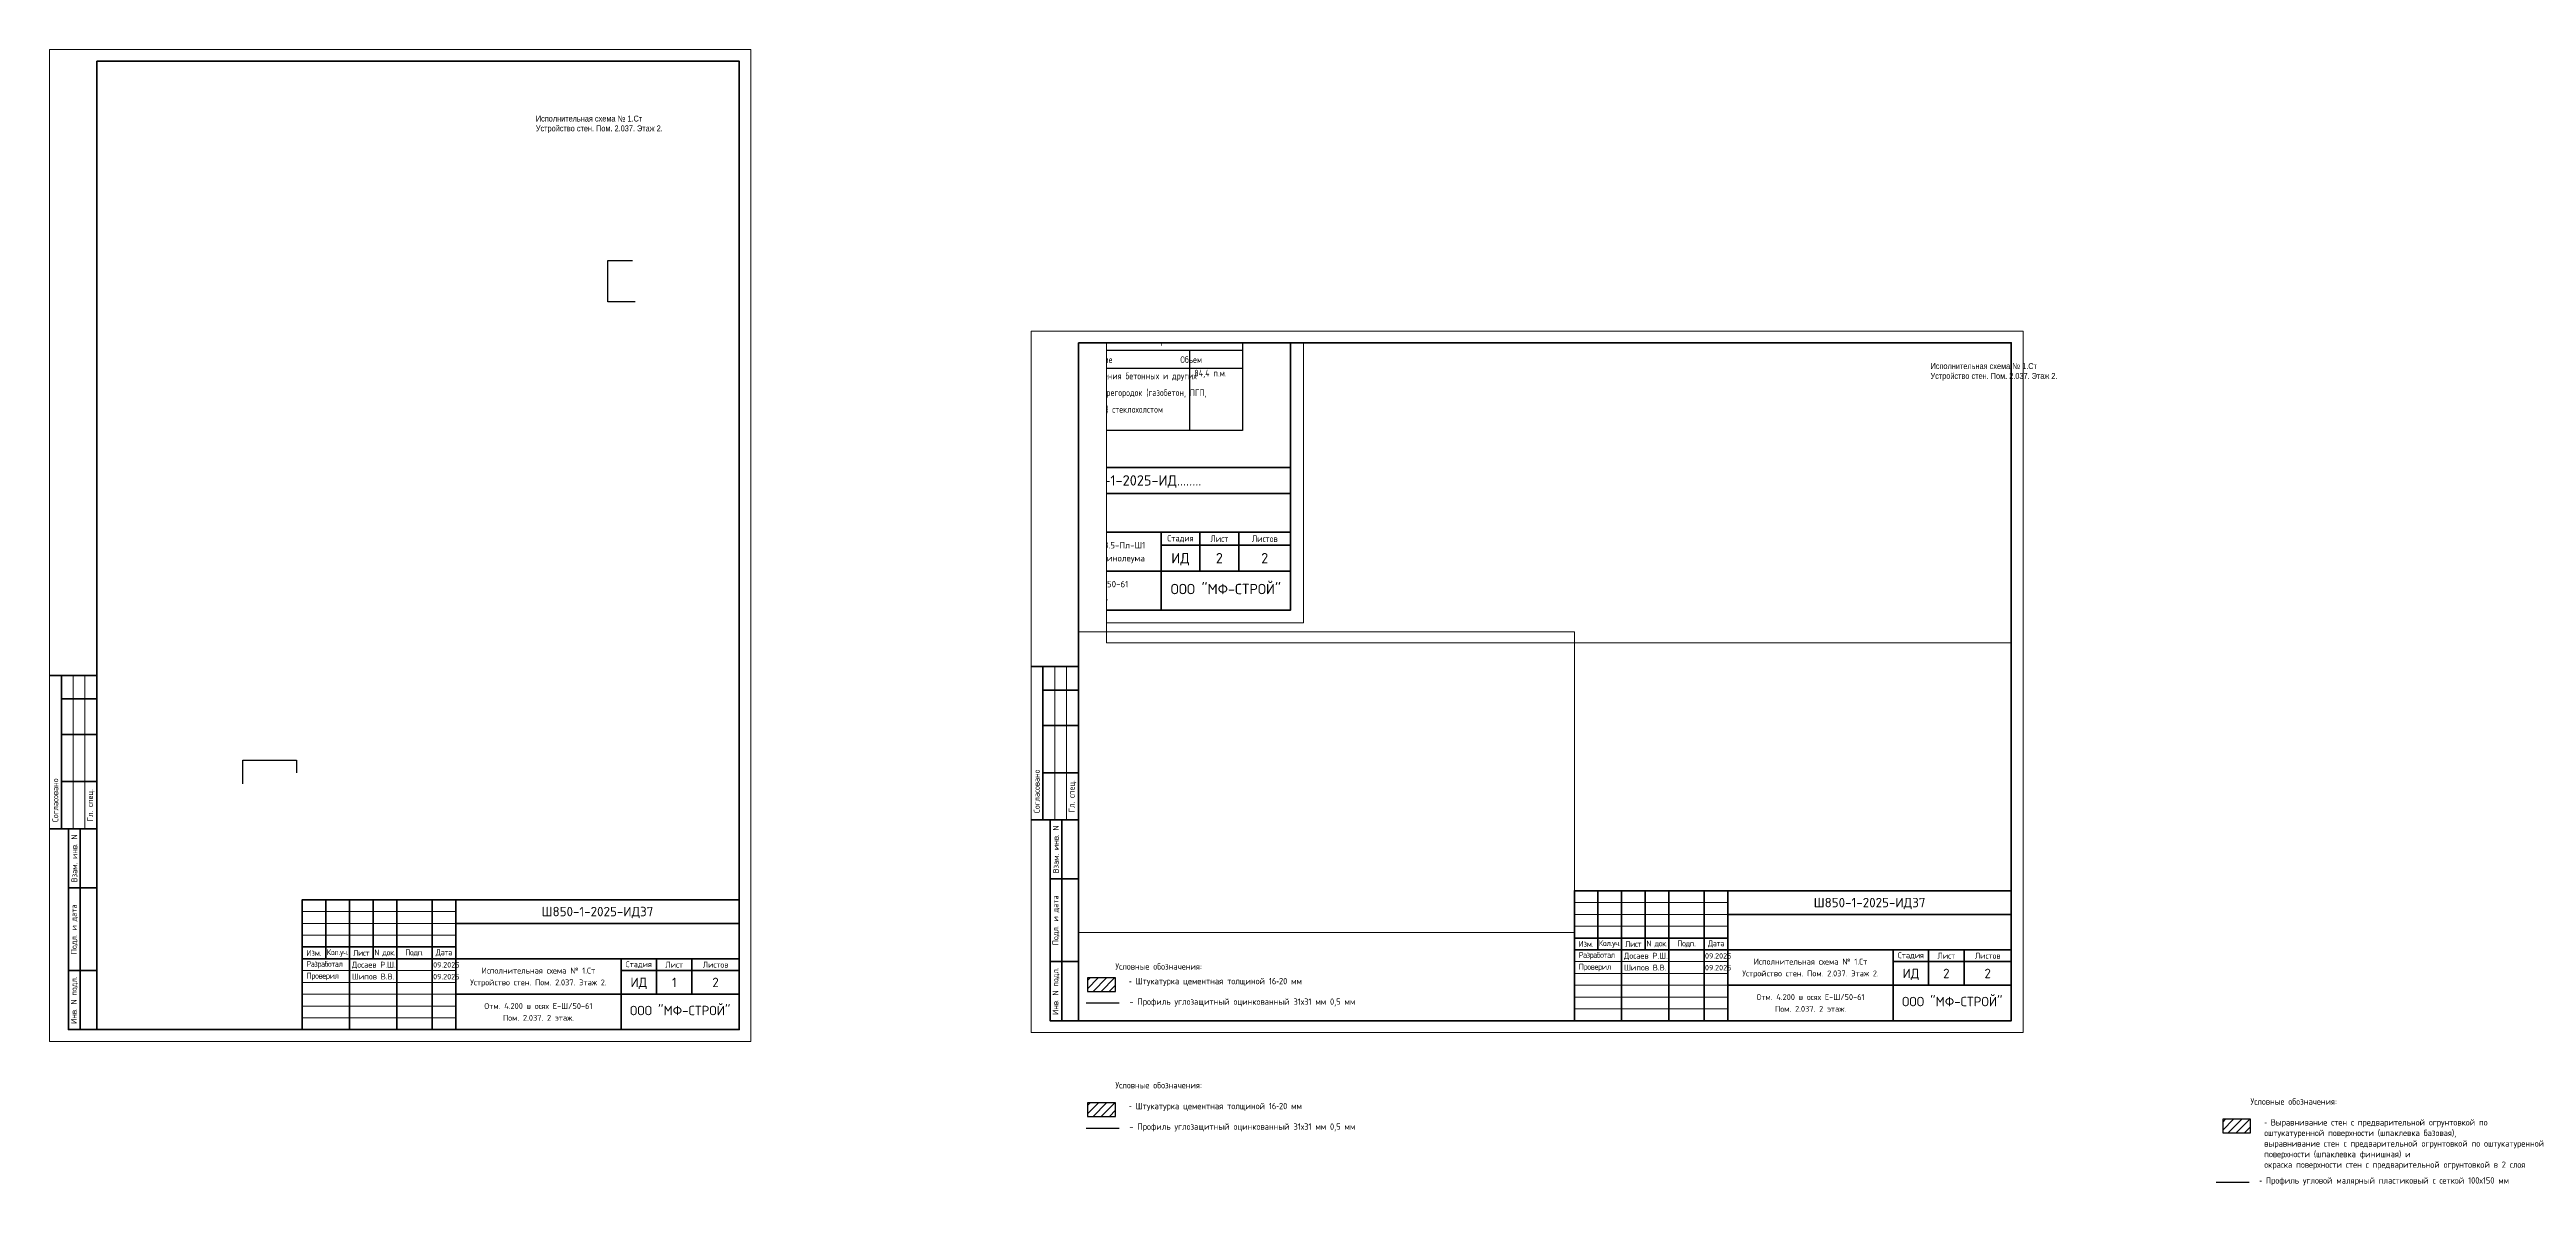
# Paper-space layout 'Step 1' of a CAD drawing. Header units: millimetres. Extents: x -1584 to -536, y -73 to 408.
# The model-space entities are those that its viewports show. They can reach past a viewport. Long polylines and large blocks are cut down to what shows.
import ezdxf
from ezdxf.enums import TextEntityAlignment as Align

# ---------------------------------------------------------------- set-up
doc = ezdxf.new("R2018")
doc.units = ezdxf.units.MM
doc.layers.add('ВЭ', color=7, linetype='Continuous', lineweight=15, plot=False)
doc.layers.add('Размеры', color=7, linetype='Continuous', lineweight=15)
doc.layers.add('Условные обозначения', color=90, linetype='Continuous')
doc.styles.get("Standard").update_dxf_attribs({"font": 'arial.ttf'})
doc.styles.add('СПДС', font='isocpeur.ttf', dxfattribs={"width": 0.9})

# ---------------------------------------------------------------- blocks, each defined once
blk = doc.blocks.new('*U62')
at = {"lineweight": 0}
blk.add_lwpolyline([(-292, -5), (5, -5), (5, 415), (-292, 415)], close=True, dxfattribs=at)
at = {"color": 0, "linetype": 'Continuous', "lineweight": 50}
blk.add_lwpolyline([(-272, 410), (0, 410), (0, 0), (-272, 0)], close=True, dxfattribs=at)
at = {"lineweight": 35}
for points in [[(-272, 150), (-292, 150)], [(-287, 85), (-287, 150)], [(-272, 140), (-287, 140)], [(-272, 125), (-287, 125)], [(-272, 105), (-287, 105)], [(-272, 85), (-292, 85)], [(-272, 85), (-284, 85), (-284, 0), (-272, 0)], [(-279, 0), (-279, 85)], [(-272, 60), (-284, 60)], [(-175, 55), (-175, 30)], [(-165, 55), (-165, 0)], [(-155, 55), (-155, 30)], [(-145, 55), (-145, 0)], [(-130, 55), (-130, 0)], [(-120, 55), (-120, 0)], [(-120, 45), (0, 45)], [(-185, 35), (-120, 35)], [(-185, 30), (0, 30)], [(-50, 30), (-50, 0)], [(-35, 30), (-35, 15)], [(-20, 30), (-20, 15)], [(-272, 25), (-284, 25)], [(-50, 25), (0, 25)], [(-120, 15), (0, 15)]]:
    blk.add_lwpolyline(points, dxfattribs=at)
at = {"lineweight": 18}
for points in [[(-282, 85), (-282, 150)], [(-277, 85), (-277, 150)], [(-185, 50), (-120, 50)], [(-185, 45), (-120, 45)], [(-185, 40), (-120, 40)], [(-185, 25), (-120, 25)], [(-185, 20), (-120, 20)], [(-185, 15), (-120, 15)], [(-185, 10), (-120, 10)], [(-185, 5), (-120, 5)]]:
    blk.add_lwpolyline(points, dxfattribs=at)
at = {"lineweight": 35}
blk.add_lwpolyline([(-185, 0), (0, 0), (0, 55), (-185, 55)], close=True, dxfattribs=at)
at = {"lineweight": 0}
blk.add_lwpolyline([(0, -5), (5, -5), (5, 0)], dxfattribs=at)
at = {"lineweight": -2, "char_height": 2.5, "attachment_point": 5, "rotation": 90, "style": 'СПДС'}
for s, insert, width in [('Согласовано', (-289.56, 97.1), 19.9913), ('Гл. спец.', (-274.5, 95), 19.9913), ('Взам. инв. N', (-281.5, 72.5), 24.9913), ('Подл. и дата', (-281.5, 42.5), 34.9913), ('Инв. N подл.', (-281.5, 12.5), 24.9913)]:
    blk.add_mtext(s, dxfattribs=dict(at, insert=insert, width=width))
at = {"lineweight": -2, "char_height": 2.5, "style": 'СПДС'}
for s, insert, width, attachment_point in [('{\\W0.8;\\T0.9;Разработал}', (-183.15, 27.5), 17.9525, 4), ('{\\W0.8;Изм}.', (-180, 32.5), 10, 5), ('{\\W0.8;\\T0.95;Кол.уч}.', (-170, 32.5), 10, 5), ('{\\W0.8;\\T0.95;Лист}', (-160, 32.5), 10, 5), ('{\\W0.8;\\T0.95;N док.}', (-150, 32.5), 10, 5), ('{\\W0.8;\\T0.95;Подп.}', (-137.5, 32.5), 15, 5), ('{\\W0.8;\\T0.95;Дата}', (-125, 32.5), 10, 5), ('Стадия', (-42.5, 27.5), 15, 5), ('Лист', (-27.5, 27.5), 15, 5), ('Листов', (-10, 27.5), 20, 5), ('{\\W0.8;\\T0.95;Проверил}', (-183.15, 22.5), 17.9525, 4)]:
    blk.add_mtext(s, dxfattribs=dict(at, insert=insert, width=width, attachment_point=attachment_point))
at = {"lineweight": 30, "width": 0.9, "flags": 104}
blk.add_attdef('ШАПКА', text='', height=3, dxfattribs=at).set_placement((-135, 281), align=Align.MIDDLE_CENTER)
at = {"style": 'СПДС'}
for tag, height, p in [('ШИФР_ПРОЕКТА', 4, (-60, 50)), ('НАИМЕНОВАНИЕ_ОБЪЕКТА2', 2.5, (-85, 20)), ('НАИМЕНОВАНИЕ_ОБЪЕКТА', 2.5, (-85, 25)), ('СТАДИЯ', 4, (-42.5, 20)), ('ЛИСТ_первый', 4, (-27.5, 20)), ('ЛИСТОВ', 4, (-10, 20)), ('НАИМЕНОВАНИЕ_ЧЕРТЕЖА1', 2.5, (-85, 10)), ('ОРГАНИЗАЦИЯ_РАЗРАБОТЧИК1', 4, (-25, 8.09)), ('НАИМЕНОВАНИЕ_ЧЕРТЕЖА2', 2.5, (-85, 5))]:
    blk.add_attdef(tag, text='', height=height, dxfattribs=at).set_placement(p, align=Align.MIDDLE_CENTER)
for tag, p in [('РАЗРАБОТЧИК', (-163.97, 27.5)), ('РУК.ГРУППЫ', (-163.97, 22.5))]:
    blk.add_attdef(tag, text='', height=2.5, dxfattribs=at).set_placement(p, align=Align.MIDDLE_LEFT)
at = {"style": 'СПДС', "width": 0.9}
for p in [(-129.65, 26.37), (-129.65, 21.37)]:
    blk.add_attdef('ДАТА', p, '', height=2.3, dxfattribs=at)
blk = doc.blocks.new('*U61')
at = {"lineweight": 0}
blk.add_lwpolyline([(-415, -5), (5, -5), (5, 292), (-415, 292)], close=True, dxfattribs=at)
at = {"color": 0, "linetype": 'Continuous', "lineweight": 50}
blk.add_lwpolyline([(-395, 287), (0, 287), (0, 0), (-395, 0)], close=True, dxfattribs=at)
at = {"lineweight": 35}
for points in [[(-395, 150), (-415, 150)], [(-410, 85), (-410, 150)], [(-395, 140), (-410, 140)], [(-395, 125), (-410, 125)], [(-395, 105), (-410, 105)], [(-395, 85), (-415, 85)], [(-395, 85), (-407, 85), (-407, 0), (-395, 0)], [(-402, 0), (-402, 85)], [(-395, 60), (-407, 60)], [(-175, 55), (-175, 30)], [(-165, 55), (-165, 0)], [(-155, 55), (-155, 30)], [(-145, 55), (-145, 0)], [(-130, 55), (-130, 0)], [(-120, 55), (-120, 0)], [(-120, 45), (0, 45)], [(-185, 35), (-120, 35)], [(-395, 25), (-407, 25)], [(-185, 30), (0, 30)], [(-50, 30), (-50, 0)], [(-50, 25), (0, 25)], [(-35, 30), (-35, 15)], [(-20, 30), (-20, 15)], [(-120, 15), (0, 15)]]:
    blk.add_lwpolyline(points, dxfattribs=at)
at = {"lineweight": 18}
for points in [[(-405, 85), (-405, 150)], [(-400, 85), (-400, 150)], [(-185, 50), (-120, 50)], [(-185, 45), (-120, 45)], [(-185, 40), (-120, 40)], [(-185, 25), (-120, 25)], [(-185, 20), (-120, 20)], [(-185, 15), (-120, 15)], [(-185, 10), (-120, 10)], [(-185, 5), (-120, 5)]]:
    blk.add_lwpolyline(points, dxfattribs=at)
at = {"lineweight": 35}
blk.add_lwpolyline([(-185, 0), (0, 0), (0, 55), (-185, 55)], close=True, dxfattribs=at)
at = {"lineweight": 0}
blk.add_lwpolyline([(0, -5), (5, -5), (5, 0)], dxfattribs=at)
at = {"lineweight": -2, "char_height": 2.5, "attachment_point": 5, "rotation": 90, "style": 'СПДС'}
for s, insert, width in [('Согласовано', (-412.6, 97.1), 19.991), ('Гл. спец.', (-397.5, 95), 19.991), ('Взам. инв. N', (-404.5, 72.5), 24.991), ('Подл. и дата', (-404.5, 42.5), 34.991), ('Инв. N подл.', (-404.5, 12.5), 24.991)]:
    blk.add_mtext(s, dxfattribs=dict(at, insert=insert, width=width))
at = {"lineweight": -2, "char_height": 2.5, "style": 'СПДС'}
for s, insert, width, attachment_point in [('{\\W0.8;Изм}.', (-180, 32.5), 10, 5), ('{\\W0.8;\\T0.95;Кол.уч}.', (-170, 32.5), 10, 5), ('{\\W0.8;\\T0.95;Лист}', (-160, 32.5), 10, 5), ('{\\W0.8;\\T0.95;N док.}', (-150, 32.5), 10, 5), ('{\\W0.8;\\T0.95;Подп.}', (-137.5, 32.5), 15, 5), ('{\\W0.8;\\T0.95;Дата}', (-125, 32.5), 10, 5), ('{\\W0.8;\\T0.9;Разработал}', (-183.1, 27.5), 17.953, 4), ('{\\W0.8;\\T0.95;Проверил}', (-183.1, 22.5), 17.953, 4), ('Стадия', (-42.5, 27.5), 15, 5), ('Лист', (-27.5, 27.5), 15, 5), ('Листов', (-10, 27.5), 20, 5)]:
    blk.add_mtext(s, dxfattribs=dict(at, insert=insert, width=width, attachment_point=attachment_point))
at = {"lineweight": 30, "width": 0.9, "flags": 104}
blk.add_attdef('ШАПКА', text='', height=3, dxfattribs=at).set_placement((-135, 281), align=Align.MIDDLE_CENTER)
at = {"style": 'СПДС'}
for tag, height, p in [('ШИФР_ПРОЕКТА', 4, (-60, 50)), ('НАИМЕНОВАНИЕ_ОБЪЕКТА2', 2.5, (-85, 20)), ('НАИМЕНОВАНИЕ_ОБЪЕКТА', 2.5, (-85, 25)), ('СТАДИЯ', 4, (-42.5, 20)), ('ЛИСТ_первый', 4, (-27.5, 20)), ('ЛИСТОВ', 4, (-10, 20)), ('НАИМЕНОВАНИЕ_ЧЕРТЕЖА1', 2.5, (-85, 10)), ('НАИМЕНОВАНИЕ_ЧЕРТЕЖА2', 2.5, (-85, 5)), ('ОРГАНИЗАЦИЯ_РАЗРАБОТЧИК1', 4, (-25, 8.1))]:
    blk.add_attdef(tag, text='', height=height, dxfattribs=at).set_placement(p, align=Align.MIDDLE_CENTER)
for tag, p in [('РАЗРАБОТЧИК', (-164, 27.5)), ('РУК.ГРУППЫ', (-164, 22.5))]:
    blk.add_attdef(tag, text='', height=2.5, dxfattribs=at).set_placement(p, align=Align.MIDDLE_LEFT)
at = {"style": 'СПДС', "width": 0.9}
for p in [(-129.6, 26.4), (-129.6, 21.4)]:
    blk.add_attdef('ДАТА', p, '', height=2.3, dxfattribs=at)

msp = doc.modelspace()

# ---------------------------------------------------------------- linework, layer by layer
at = {"layer": 'Размеры', "color": 0, "lineweight": 30}
for p, q in [((81606, 106916.5), (92619.6, 106916.5)), ((81606, 106098.3), (92619.6, 106098.3)), ((90243.3, 106916.5), (90243.3, 103298.8))]:
    msp.add_line(p, q, dxfattribs=at)
msp.add_lwpolyline([(81606, 107933.8), (92619.6, 107933.8), (92619.6, 103298.8), (81606, 103298.8)], close=True, dxfattribs=at)

# ---------------------------------------------------------------- block references
ref = msp.add_blockref('*U62', (94782.9, 95249), dxfattribs=dict(xscale=116.3214233566373, yscale=116.3214233566373, zscale=116.3214233566373))
ref.add_attrib('СТАДИЯ', 'ИД', dxfattribs={"height": 465.29, "style": 'СПДС'}).set_placement((89839.2, 97575.4), align=Align.MIDDLE_CENTER)
ref.add_attrib('ЛИСТ_первый', '2', dxfattribs={"height": 465.3, "style": 'СПДС'}).set_placement((91584, 97575.4), align=Align.MIDDLE_CENTER)
ref.add_attrib('ЛИСТОВ', '2', dxfattribs={"height": 465.3, "style": 'СПДС'}).set_placement((93619.7, 97575.4), align=Align.MIDDLE_CENTER)
ref.add_attrib('ШИФР_ПРОЕКТА', 'Ш850-1-2025-ИД........', dxfattribs={"height": 465.286, "style": 'СПДС'}).set_placement((87803.6, 101065.1), align=Align.MIDDLE_CENTER)
ref.add_attrib('НАИМЕНОВАНИЕ_ОБЪЕКТА', 'Исполнительная схема № 3.5-Пл-Ш1', dxfattribs={"height": 290.804, "style": 'СПДС'}).set_placement((84895.5, 98157), align=Align.MIDDLE_CENTER)
ref.add_attrib('НАИМЕНОВАНИЕ_ОБЪЕКТА2', 'устройство плинтуса для линолеума', dxfattribs={"height": 290.804, "style": 'СПДС'}).set_placement((84895.5, 97575.4), align=Align.MIDDLE_CENTER)
ref.add_attrib('НАИМЕНОВАНИЕ_ЧЕРТЕЖА1', 'Отм. 4.200 в осях Е-Ю/50-61', dxfattribs={"height": 290.804, "style": 'СПДС'}).set_placement((84895.5, 96412.2), align=Align.MIDDLE_CENTER)
ref.add_attrib('НАИМЕНОВАНИЕ_ЧЕРТЕЖА2', 'Пом. 2.037. 2 этаж.', dxfattribs={"height": 290.804, "style": 'СПДС'}).set_placement((84895.5, 95830.6), align=Align.MIDDLE_CENTER)
ref.add_attrib('ОРГАНИЗАЦИЯ_РАЗРАБОТЧИК1', 'ООО "МФ-СТРОЙ"', dxfattribs={"height": 465.286, "style": 'СПДС'}).set_placement((91874.8, 96190.4), align=Align.MIDDLE_CENTER)

# ---------------------------------------------------------------- texts
at = {"layer": 'Размеры', "color": 1, "lineweight": 13, "attachment_point": 1, "style": 'СПДС'}
for s, width, insert, char_height in [('\\pxi-3,l4,t4;{\\fISOCPEUR|b1|i0|c204|p34;\\Q16;\\W0.7;\\T1.05;\\C0;Спецификация выполненных работ}', 9335.516, (83008.2, 107612.5), 400), ('\\pxi-3,l4,t4;{\\fArial|b0|i0|c204|p34;\\W0.7;\\T1.05;\\C0;№^I\\fISOCPEUR|b0|i0|c204|p34;         Наименование                  Объем}', 11700.451, (81641.7, 106633.9), 300), ('\\pxse1.5;{\\W0.7;\\T1.05;\\C0;84,4 п.м.}', 7759.596, (90461.9, 106029), 300), ('\\pxi-3,l4,sm1.5,t4;{\\W0.7;\\T1.05;\\C0;1.^IОклейка швов сопряжения бетонных и других поверхностей стен, перегородок (газобетон, ПГП, панели АКОТЕК и др.) стеклохолстом}', 8601.686, (81641.7, 105904.3), 300)]:
    msp.add_mtext_dynamic_manual_height_columns(s, width=width, gutter_width=12.5, heights=[0], dxfattribs=dict(at, insert=insert, char_height=char_height))

psp = doc.layouts.new('Step 1')

# ---------------------------------------------------------------- hatches: boundary and pattern name
at = {"layer": 'Условные обозначения'}
h = psp.add_hatch(dxfattribs=at)
h.set_pattern_fill('ANSI31', color=5, scale=0.767323)
h.set_pattern_definition([(45, (-1709.9157, 113.5294), (-1.722688, 1.722688), [])])
h.paths.add_polyline_path([(-1144.8, 14.8), (-1144.8, 9.1), (-1133, 9.1), (-1133, 14.8)])
h = psp.add_hatch(dxfattribs=at)
h.set_pattern_fill('ANSI31', color=5, scale=0.767323)
h.set_pattern_definition([(45, (-1709.9157, 60.5753), (-1.722688, 1.722688), [])])
h.paths.add_polyline_path([(-1144.8, -38.1), (-1144.8, -43.8), (-1133, -43.8), (-1133, -38.1)])
h = psp.add_hatch(dxfattribs=at)
h.set_pattern_fill('ANSI31', color=3, scale=0.767323)
h.set_pattern_definition([(45, (-1229.308, 53.641), (-1.722688, 1.722688), [])])
h.paths.add_polyline_path([(-664.2, -45), (-664.2, -50.8), (-652.4, -50.8), (-652.4, -45)])

# ---------------------------------------------------------------- linework, layer by layer
at = {"color": 5, "lineweight": 30}
for points in [[(-1336.4, 301), (-1347.9, 301), (-1347.9, 318.5), (-1337.5, 318.5)], [(-1502.5, 97), (-1502.5, 107), (-1479.7, 107), (-1479.7, 101.7)]]:
    psp.add_lwpolyline(points, dxfattribs=at)
at = {"layer": 'Условные обозначения', "color": 18, "true_color": 0x000000}
for points in [[(-1144.8, 9.1), (-1133, 9.1), (-1133, 14.8), (-1144.8, 14.8)], [(-1144.8, -43.8), (-1133, -43.8), (-1133, -38.1), (-1144.8, -38.1)], [(-664.2, -50.8), (-652.4, -50.8), (-652.4, -45), (-664.2, -45)]]:
    psp.add_lwpolyline(points, close=True, dxfattribs=at)
at = {"layer": 'Условные обозначения', "color": 5, "lineweight": 30}
for points in [[(-1145.4, 4.2), (-1131.4, 4.2)], [(-1145.4, -48.8), (-1131.4, -48.8)]]:
    psp.add_lwpolyline(points, dxfattribs=at)
at = {"layer": 'Условные обозначения', "color": 1, "lineweight": 30}
psp.add_lwpolyline([(-667, -71.6), (-653, -71.6)], dxfattribs=at)

# ---------------------------------------------------------------- block references
ref = psp.add_blockref('*U62', (-1292.3, -7.1))
ref.add_attrib('СТАДИЯ', 'ИД', dxfattribs={"height": 4, "style": 'СПДС'}).set_placement((-1334.8, 12.9), align=Align.MIDDLE_CENTER)
ref.add_attrib('ЛИСТ_первый', '1', dxfattribs={"height": 4, "style": 'СПДС'}).set_placement((-1319.8, 12.9), align=Align.MIDDLE_CENTER)
ref.add_attrib('ЛИСТОВ', '2', dxfattribs={"height": 4, "style": 'СПДС'}).set_placement((-1302.3, 12.9), align=Align.MIDDLE_CENTER)
ref.add_attrib('ШИФР_ПРОЕКТА', 'Ш850-1-2025-ИД37', dxfattribs={"height": 4, "style": 'СПДС'}).set_placement((-1352.3, 42.9), align=Align.MIDDLE_CENTER)
ref.add_attrib('НАИМЕНОВАНИЕ_ОБЪЕКТА', 'Исполнительная схема № 1.Ст', dxfattribs={"height": 2.5, "style": 'СПДС'}).set_placement((-1377.3, 17.9), align=Align.MIDDLE_CENTER)
ref.add_attrib('НАИМЕНОВАНИЕ_ОБЪЕКТА2', 'Устройство стен. Пом. 2.037. Этаж 2.', dxfattribs={"height": 2.5, "style": 'СПДС'}).set_placement((-1377.3, 12.9), align=Align.MIDDLE_CENTER)
ref.add_attrib('НАИМЕНОВАНИЕ_ЧЕРТЕЖА1', 'Отм. 4.200 в осях Е-Ш/50-61', dxfattribs={"height": 2.5, "style": 'СПДС'}).set_placement((-1377.3, 2.9), align=Align.MIDDLE_CENTER)
ref.add_attrib('НАИМЕНОВАНИЕ_ЧЕРТЕЖА2', 'Пом. 2.037. 2 этаж.', dxfattribs={"height": 2.5, "style": 'СПДС'}).set_placement((-1377.3, -2.1), align=Align.MIDDLE_CENTER)
ref.add_attrib('ОРГАНИЗАЦИЯ_РАЗРАБОТЧИК1', 'ООО "МФ-СТРОЙ"', dxfattribs={"height": 4, "style": 'СПДС'}).set_placement((-1317.3, 1), align=Align.MIDDLE_CENTER)
ref.add_attrib('РАЗРАБОТЧИК', 'Досаев Р.Ш.', dxfattribs={"height": 2.5, "style": 'СПДС'}).set_placement((-1456.3, 20.4), align=Align.MIDDLE_LEFT)
ref.add_attrib('РУК.ГРУППЫ', 'Шипов В.В.', dxfattribs={"height": 2.5, "style": 'СПДС'}).set_placement((-1456.3, 15.4), align=Align.MIDDLE_LEFT)
ref.add_attrib('ДАТА', '09.2025', (-1421.9, 19.2), dxfattribs={"height": 2.3, "style": 'СПДС', "width": 0.9})
ref.add_attrib('ДАТА', '09.2025', (-1421.9, 14.2), dxfattribs={"height": 2.3, "style": 'СПДС', "width": 0.9})
lines = psp.add_mtext('\\W0.9000;Исполнительная схема № 1.Ст\\PУстройство стен. Пом. 2.037. Этаж 2.', dxfattribs={"insert": (-1378.4, 379.9), "char_height": 2.5, "attachment_point": 1})
ref.add_attrib('ШАПКА', '', (-1378.4, 379.9), dxfattribs={"flags": 104}).embed_mtext(lines)
ref = psp.add_blockref('*U61', (-753.7, -3.3))
ref.add_attrib('СТАДИЯ', 'ИД', dxfattribs={"height": 4, "style": 'СПДС'}).set_placement((-796.2, 16.7), align=Align.MIDDLE_CENTER)
ref.add_attrib('ЛИСТ_первый', '2', dxfattribs={"height": 4, "style": 'СПДС'}).set_placement((-781.2, 16.7), align=Align.MIDDLE_CENTER)
ref.add_attrib('ЛИСТОВ', '2', dxfattribs={"height": 4, "style": 'СПДС'}).set_placement((-763.7, 16.7), align=Align.MIDDLE_CENTER)
ref.add_attrib('ШИФР_ПРОЕКТА', 'Ш850-1-2025-ИД37', dxfattribs={"height": 4, "style": 'СПДС'}).set_placement((-813.7, 46.7), align=Align.MIDDLE_CENTER)
ref.add_attrib('НАИМЕНОВАНИЕ_ОБЪЕКТА', 'Исполнительная схема № 1.Ст', dxfattribs={"height": 2.5, "style": 'СПДС'}).set_placement((-838.7, 21.7), align=Align.MIDDLE_CENTER)
ref.add_attrib('НАИМЕНОВАНИЕ_ОБЪЕКТА2', 'Устройство стен. Пом. 2.037. Этаж 2.', dxfattribs={"height": 2.5, "style": 'СПДС'}).set_placement((-838.7, 16.7), align=Align.MIDDLE_CENTER)
ref.add_attrib('НАИМЕНОВАНИЕ_ЧЕРТЕЖА1', 'Отм. 4.200 в осях Е-Ш/50-61', dxfattribs={"height": 2.5, "style": 'СПДС'}).set_placement((-838.7, 6.7), align=Align.MIDDLE_CENTER)
ref.add_attrib('НАИМЕНОВАНИЕ_ЧЕРТЕЖА2', 'Пом. 2.037. 2 этаж.', dxfattribs={"height": 2.5, "style": 'СПДС'}).set_placement((-838.7, 1.7), align=Align.MIDDLE_CENTER)
ref.add_attrib('ОРГАНИЗАЦИЯ_РАЗРАБОТЧИК1', 'ООО "МФ-СТРОЙ"', dxfattribs={"height": 4, "style": 'СПДС'}).set_placement((-778.7, 4.8), align=Align.MIDDLE_CENTER)
ref.add_attrib('РАЗРАБОТЧИК', 'Досаев Р.Ш.', dxfattribs={"height": 2.5, "style": 'СПДС'}).set_placement((-917.7, 24.2), align=Align.MIDDLE_LEFT)
ref.add_attrib('РУК.ГРУППЫ', 'Шипов В.В.', dxfattribs={"height": 2.5, "style": 'СПДС'}).set_placement((-917.7, 19.2), align=Align.MIDDLE_LEFT)
ref.add_attrib('ДАТА', '09.2025', (-883.4, 23), dxfattribs={"height": 2.3, "style": 'СПДС', "width": 0.9})
ref.add_attrib('ДАТА', '09.2025', (-883.4, 18), dxfattribs={"height": 2.3, "style": 'СПДС', "width": 0.9})
lines = psp.add_mtext('\\W0.9000;Исполнительная схема № 1.Ст \\PУстройство стен. Пом. 2.037. Этаж 2.', dxfattribs={"insert": (-787.9, 275.1), "char_height": 2.5, "attachment_point": 1})
ref.add_attrib('ШАПКА', '', (-787.9, 275.1), dxfattribs={"flags": 104}).embed_mtext(lines)

# ---------------------------------------------------------------- texts
at = {"layer": 'Условные обозначения', "color": 18, "true_color": 0x000000, "attachment_point": 1, "style": 'СПДС'}
for s, width, insert, char_height in [('Условные обозначения:', 34.586, (-1133, 21), 2.686), ('‐ Штукатурка цементная толщиной 16‐20 мм', 111.917, (-1127.2, 14.8), 2.686), ('Условные обозначения:', 34.586, (-1133, -29.3), 2.686), ('‐ Штукатурка цементная толщиной 16‐20 мм', 111.917, (-1127.2, -38.1), 2.686), ('Условные обозначения:', 34.586, (-652.4, -36.2), 2.686), ('‐ Выравнивание стен с предварительной огрунтовкой по оштукатуренной поверхности (шпаклевка базовая),\\Pвыравнивание стен с предварительной огрунтовкой по оштукатуренной поверхности (шпаклевка финишная) и \\Pокраска поверхности стен с предварительной огрунтовкой в 2 слоя', 111.917, (-646.6, -45), 2.6856)]:
    psp.add_mtext_dynamic_manual_height_columns(s, width=width, gutter_width=9.59, heights=[0], dxfattribs=dict(at, insert=insert, char_height=char_height))
at = {"layer": 'Условные обозначения', "color": 18, "true_color": 0x000000, "char_height": 2.686, "width": 98.584, "attachment_point": 1, "style": 'СПДС'}
for s, insert in [('- Профиль углозащитный оцинкованный 31х31 мм 0,5 мм', (-1127.1, 6.1)), ('- Профиль углозащитный оцинкованный 31х31 мм 0,5 мм', (-1127.1, -46.8)), ('‐ Профиль угловой малярный пластиковый с сеткой 100х150 мм', (-648.7, -69.6))]:
    psp.add_mtext(s, dxfattribs=dict(at, insert=insert))

# ---------------------------------------------------------------- viewports
at = {"layer": 'ВЭ'}
psp.add_viewport(center=(-1428.3, 197.9), size=(272, 410), view_center_point=(30240.8, 1118.9), view_height=41000, dxfattribs=at)
psp.add_viewport(center=(-945.3, 220.2), size=(383.1, 126.992), view_center_point=(106816.4, 100509.1), view_height=13461.144, status=3, dxfattribs=at)
at = {"layer": 'ВЭ', "view_target_point": (147051.6, 3429.7)}
psp.add_viewport(center=(-1043.7, 97.7), size=(210, 127.39), view_center_point=(-350.2, 96703.4), view_height=13645.994, status=4, dxfattribs=at)

doc.saveas('drawing.dxf')
